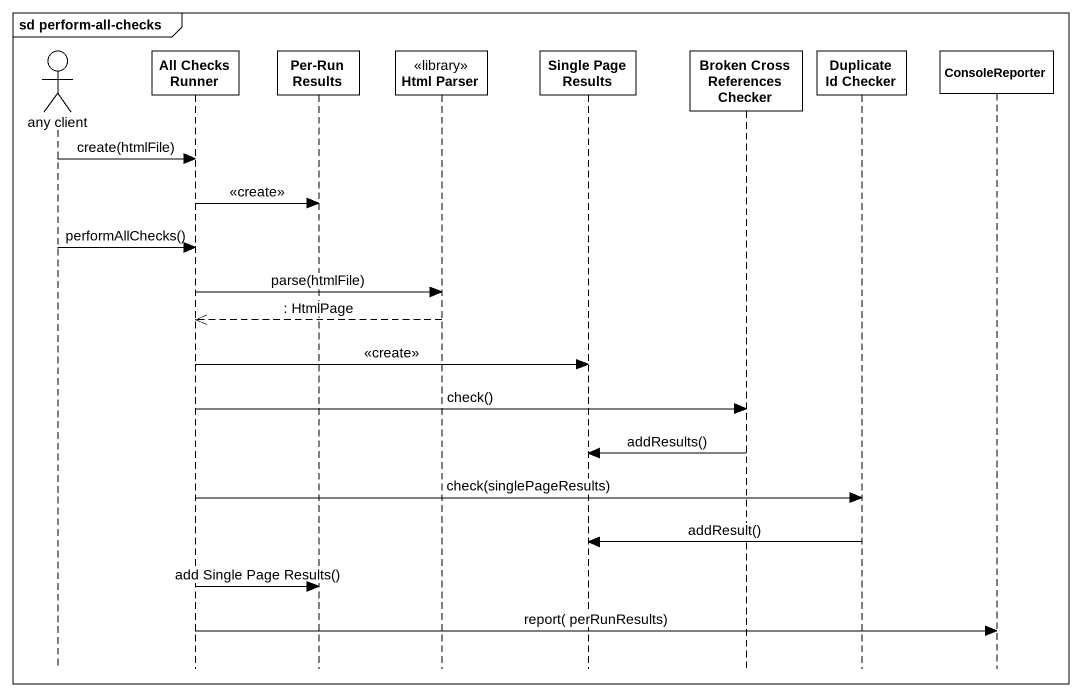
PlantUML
@startuml
mainframe sd perform-all-checks
hide footbox
actor "any client" as any_client
participant "All Checks Runner" as All_Checks_Runner
participant "Per-Run Results" as Per_Run_Results
participant "Html Parser" as Html_Parser <<library>>
participant "Single Page Results" as Single_Page_Results
participant "Broken Cross References Checker" as Broken_Cross_References
participant "Duplicate Id Checker" as Duplicate_Id_Checker
participant ConsoleReporter

any_client -> All_Checks_Runner : create(htmlFile)
All_Checks_Runner -> Per_Run_Results : <<create>>
any_client -> All_Checks_Runner : performAllChecks()
All_Checks_Runner -> Html_Parser : parse(htmlFile)
Html_Parser -->> All_Checks_Runner : : HtmlPage
All_Checks_Runner -> Single_Page_Results : <<create>>
All_Checks_Runner -> Broken_Cross_References : check()
Broken_Cross_References -> Single_Page_Results : addResults()
All_Checks_Runner -> Duplicate_Id_Checker : check(singlePageResults)
Duplicate_Id_Checker -> Single_Page_Results : addResult()
All_Checks_Runner -> Per_Run_Results : add Single Page Results()
All_Checks_Runner -> ConsoleReporter : report( perRunResults)
@enduml
